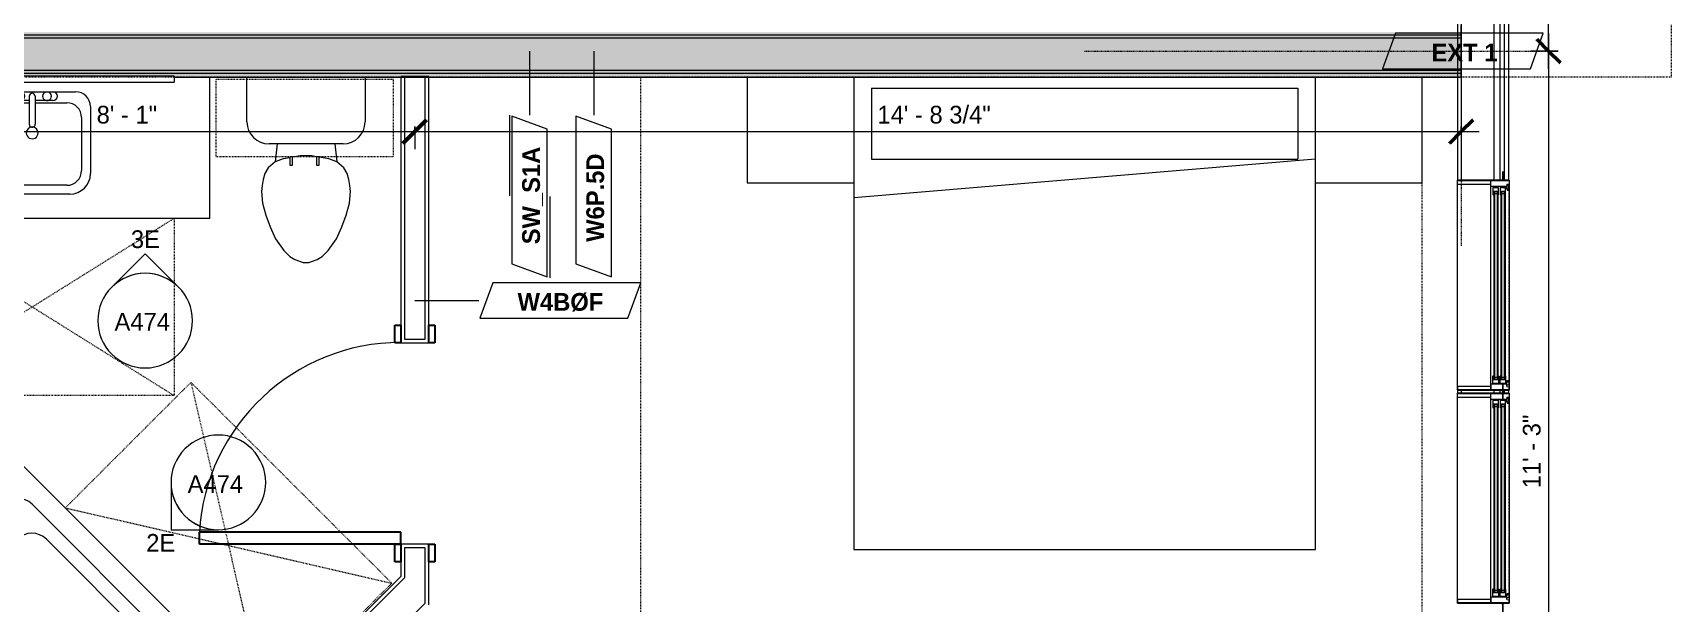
# Model space of a CAD drawing. Header units: inches. Extents: x -4010 to -1814, y 9846 to 12241.
# Drawn here: x -2346.1 to -2069.4, y 10322.4 to 10418.9 of the extents above; entities that cross this region are included whole.
import ezdxf

# ---------------------------------------------------------------- set-up
doc = ezdxf.new("R2010")
doc.units = ezdxf.units.IN
doc.header["$MEASUREMENT"] = 0
for name, pattern in [('Dash', [0.25, 0.125, -0.125]), ('Dash 3_32_', [0.1875, 0.09375, -0.09375]), ('Dash_2_', [0.25, 0.125, -0.125])]:
    doc.linetypes.add(name, pattern=pattern)
for name, color, linetype, lineweight in [('0-1', 7, 'Continuous', 5), ('0-2', 7, 'Continuous', 9), ('A-ANNO-DIMS', 211, 'Continuous', 9), ('A-ANNO-DIMS-32', 211, 'Continuous', 9), ('A-DETL-1', 90, 'Dash 3_32_', 18), ('A-DETL-GENF-HDLN-1', 7, 'Dash', 9), ('A-DETL-GENF-HDLN-2', 1, 'Continuous', 18), ('A-DOOR-3', 31, 'Continuous', 9), ('A-DOOR-4', 31, 'Continuous', 30), ('A-DOOR-FRAM-3', 31, 'Continuous', 30), ('A-GENM', 5, 'Continuous', 9), ('A-GENM-HDLN', 13, 'Dash', 9), ('A-GLAZ', 151, 'Continuous', 18), ('A-GLAZ-1', 10, 'Continuous', 30), ('A-GLAZ-2', 7, 'Continuous', 9), ('A-WALL', 113, 'Continuous', 18), ('A-WALL-1', 7, 'Continuous', 9), ('A-WALL-2', 250, 'Continuous', 18), ('A-WALL-3', 113, 'Continuous', 9), ('A-WALL-IDEN', 211, 'Continuous', 9), ('G-ANNO-SYMB-3', 111, 'Continuous', 9), ('G-ANNO-SYMB-4', 111, 'Dash_2_', 9), ('I-FURN', 30, 'Continuous', 9), ('I-FURN-HDLN', 30, 'Dash', 9), ('I-WALL-1', 21, 'Continuous', 18), ('I-WALL-2', 241, 'Continuous', 5), ('I-WALL-3', 7, 'Continuous', 9), ('P-SANR-FIXT', 6, 'Continuous', 9), ('Q-CASE', 31, 'Continuous', 9), ('Q-CASE-3', 31, 'Dash', 9)]:
    doc.layers.add(name, color=color, linetype=linetype, lineweight=lineweight)
doc.styles.add('Century Gothic', font='ufonts.com_century-gothic.ttf', dxfattribs={"height": 3})
doc.styles.add('Century Gothic_B_1', font='GOTHICB.TTF', dxfattribs={"height": 3})
doc.dimstyles.new('OD_1__HACK_2', dxfattribs={"dimscale": 12, "dimtxt": 3.132505, "dimasz": 0.333333, "dimexe": 0.25, "dimexo": 0.166667, "dimgap": 0.041667, "dimtad": 1, "dimdec": 4, "dimrnd": 0.0625, "dimzin": 3, "dimdsep": 46, "dimlunit": 4, "dimtxsty": 'Century Gothic', "dimblk1": 'OBLIQUE', "dimblk2": 'OBLIQUE', "dimsah": 1, "dimcen": 0.09, "dimdle": 0.25, "dimazin": 0, "dimtfac": 1, "dimtdec": 4, "dimtix": 1, "dimtmove": 0, "dimatfit": 3, "dimfxl": 1, "dimtvp": 1, "dimtfill": 1, "dimfrac": 2, "dimtolj": 1, "dimtzin": 0, "dimarcsym": 2})

# ---------------------------------------------------------------- blocks, each defined once
blk = doc.blocks.new('Window-Double_Hung-Marvin-Essential - ESDH3066 - 1st Floor-3090114-UNIT PLANS - 1ST FLOOR')
at = {"layer": 'A-DETL-GENF-HDLN-1'}
blk.add_line((16.1, -4.34), (-16.5, -4.34), dxfattribs=at)
at = {"layer": 'A-DETL-GENF-HDLN-2'}
for p, q in [((-17.13, 4.31), (-17.75, 4.31)), ((-17.13, -1.28), (-17.13, 4.31)), ((17.12, 4.31), (17.75, 4.31)), ((17.12, 4.31), (17.12, -1.28)), ((-16.72, -1.31), (-17.75, -1.31)), ((-17.75, -4.41), (-17.75, -1.31)), ((-16.72, -3.9), (-16.72, -1.31)), ((-16.56, -1.66), (-15.34, -1.66)), ((-16.56, -1.66), (-16.56, -2.59)), ((-15.34, -2.59), (-16.56, -2.59)), ((-15.28, -1.77), (-15.94, -1.77)), ((-15.94, -1.77), (-15.94, -2.49)), ((-15.94, -2.49), (-15.28, -2.49)), ((-15.84, -1.79), (-15.84, -2.48)), ((-15.54, -1.92), (-15.54, -2.35)), ((-15.34, -1.66), (-15.28, -1.72)), ((-15.34, -2.59), (-15.28, -2.53)), ((-15.28, -1.72), (-15.28, -1.77)), ((-15.28, -2.49), (-15.28, -2.53)), ((15.34, -1.66), (15.28, -1.72)), ((15.28, -1.72), (15.28, -1.77)), ((15.28, -1.77), (15.94, -1.77)), ((15.28, -2.49), (15.28, -2.53)), ((15.94, -2.49), (15.28, -2.49)), ((15.34, -2.59), (15.28, -2.53)), ((16.56, -1.66), (15.34, -1.66)), ((15.34, -2.59), (16.56, -2.59)), ((15.54, -1.92), (15.54, -2.35)), ((15.84, -1.79), (15.84, -2.48)), ((15.94, -1.77), (15.94, -2.49)), ((16.56, -1.66), (16.56, -2.59)), ((16.72, -3.9), (16.72, -1.31)), ((16.72, -1.31), (17.75, -1.31)), ((17.75, -4.41), (17.75, -1.31)), ((-19.25, -3.36), (-19.25, -3.31)), ((-19.25, -3.31), (-17.9, -3.31)), ((-17.75, -3.36), (-19.25, -3.36)), ((-17.9, -3.31), (-17.9, -3.2)), ((-17.9, -3.2), (-17.75, -3.2)), ((-17.75, -4.41), (-17.16, -4.41)), ((-17.08, -4), (-17.16, -4.41)), ((-17.08, -4), (-16.19, -4)), ((-16.85, -4.37), (-16.85, -4)), ((-16.3, -4.37), (-16.85, -4.37)), ((-16.38, -3.9), (-16.72, -3.9)), ((-16.56, -2.88), (-15.34, -2.88)), ((-16.56, -2.88), (-16.56, -3.81)), ((-15.34, -3.81), (-16.56, -3.81)), ((-16.38, -4), (-16.38, -3.9)), ((-16.18, -4.14), (-16.3, -4.14)), ((-16.3, -4.14), (-16.3, -4.37)), ((-16.19, -4), (-16.19, -4.09)), ((-16.19, -4.09), (-16.1, -4.09)), ((-16.18, -4.34), (-16.18, -4.14)), ((-16.18, -4.34), (-16.1, -4.34)), ((-16.1, -4.09), (-16.1, -4.34)), ((-15.28, -2.99), (-15.94, -2.99)), ((-15.94, -2.99), (-15.94, -3.71)), ((-15.94, -3.71), (-15.28, -3.71)), ((-15.84, -3.01), (-15.84, -3.7)), ((-15.54, -3.13), (-15.54, -3.57)), ((-15.34, -2.88), (-15.28, -2.94)), ((-15.34, -3.81), (-15.28, -3.75)), ((-15.28, -2.94), (-15.28, -2.99)), ((-15.28, -3.71), (-15.28, -3.75)), ((15.34, -2.88), (15.28, -2.94)), ((15.28, -2.94), (15.28, -2.99)), ((15.28, -2.99), (15.94, -2.99)), ((15.28, -3.71), (15.28, -3.75)), ((15.94, -3.71), (15.28, -3.71)), ((15.34, -3.81), (15.28, -3.75)), ((16.56, -2.88), (15.34, -2.88)), ((15.34, -3.81), (16.56, -3.81)), ((15.54, -3.13), (15.54, -3.57)), ((15.84, -3.01), (15.84, -3.7)), ((15.94, -2.99), (15.94, -3.71)), ((16.19, -4.09), (16.1, -4.09)), ((16.1, -4.09), (16.1, -4.34)), ((16.18, -4.34), (16.1, -4.34)), ((16.18, -4.34), (16.18, -4.14)), ((16.18, -4.14), (16.3, -4.14)), ((17.08, -4), (16.19, -4)), ((16.19, -4), (16.19, -4.09)), ((16.3, -4.14), (16.3, -4.37)), ((16.3, -4.37), (16.85, -4.37)), ((16.38, -4), (16.38, -3.9)), ((16.38, -3.9), (16.72, -3.9)), ((16.56, -2.88), (16.56, -3.81)), ((16.85, -4.37), (16.85, -4)), ((17.08, -4), (17.16, -4.41)), ((17.75, -4.41), (17.16, -4.41)), ((17.9, -3.2), (17.75, -3.2)), ((17.75, -3.36), (19.25, -3.36)), ((17.9, -3.31), (17.9, -3.2)), ((19.25, -3.31), (17.9, -3.31)), ((19.25, -3.36), (19.25, -3.31))]:
    blk.add_line(p, q, dxfattribs=at)
at = {"layer": 'A-GLAZ'}
for p, q in [((15.84, -1.79), (-15.84, -1.79)), ((15.84, -1.92), (-15.84, -1.92)), ((15.84, -2.35), (-15.84, -2.35)), ((15.84, -2.48), (-15.84, -2.48)), ((15.84, -3.01), (-15.84, -3.01)), ((15.84, -3.13), (-15.84, -3.13)), ((15.84, -3.57), (-15.84, -3.57)), ((15.84, -3.7), (-15.84, -3.7))]:
    blk.add_line(p, q, dxfattribs=at)
at = {"layer": 'A-GLAZ-1'}
for p, q in [((-17.75, -1.28), (-17.75, 4.31)), ((17.75, 4.31), (17.75, -1.28)), ((-17.75, -4.41), (-17.75, -1.31)), ((17.75, -1.31), (17.75, -4.41))]:
    blk.add_line(p, q, dxfattribs=at)
at = {"layer": 'A-GLAZ-2'}
for p, q in [((-17.75, 4.31), (17.75, 4.31)), ((-17.75, -1.31), (17.75, -1.31)), ((17.75, -4.41), (-17.75, -4.41))]:
    blk.add_line(p, q, dxfattribs=at)
blk = doc.blocks.new('CTR - 1st Phase - Shell_rvt-1-UNIT PLANS - 1ST FLOOR')
at = {"layer": 'A-WALL-1'}
for p, q in [((-2105.45, 10474.84), (-2105.45, 10393.94)), ((-2096.82, 10393.94), (-2096.82, 10474.84)), ((-2099.85, 10393.94), (-2099.82, 10393.94)), ((-2105.45, 10358.44), (-2105.45, 10357.94)), ((-2099.82, 10358.44), (-2099.85, 10358.44)), ((-2099.85, 10357.94), (-2099.82, 10357.94)), ((-2096.82, 10357.94), (-2096.82, 10358.44))]:
    blk.add_line(p, q, dxfattribs=at)
at = {"layer": 'A-WALL-2'}
for p, q in [((-2104.82, 10474.84), (-2104.82, 10393.94)), ((-2099.32, 10474.84), (-2099.32, 10393.94)), ((-2098.32, 10474.84), (-2098.32, 10393.94)), ((-2097.57, 10474.84), (-2097.57, 10393.94)), ((-2104.82, 10358.44), (-2104.82, 10357.94)), ((-2099.32, 10358.44), (-2099.32, 10357.94)), ((-2098.32, 10358.44), (-2098.32, 10357.94)), ((-2097.57, 10358.44), (-2097.57, 10357.94))]:
    blk.add_line(p, q, dxfattribs=at)
at = {"layer": '0-2', "rotation": 89.99999999999882}
for p in [(-2101.14, 10376.19), (-2101.14, 10340.19)]:
    blk.add_blockref('Window-Double_Hung-Marvin-Essential - ESDH3066 - 1st Floor-3090114-UNIT PLANS - 1ST FLOOR', p, dxfattribs=at)
blk = doc.blocks.new('CTR - 1st Phase - Common Walls_rvt-1-UNIT PLANS - 1ST FLOOR')
at = {"layer": 'I-WALL-1'}
blk.add_hatch(color=256, dxfattribs=at).paths.add_polyline_path([(-2438.62, 10411.35), (-2370.22, 10411.35), (-2370.22, 10411.54), (-2322.22, 10411.54), (-2322.22, 10411.35), (-2104.82, 10411.35), (-2104.82, 10411.98), (-2437.99, 10411.98)], flags=0)
at = {"layer": 'I-WALL-2'}
for points in [[(-2437.49, 10412.48), (-2104.82, 10412.48), (-2104.82, 10417.98), (-2437.25, 10417.98), (-2435.06, 10415.79), (-2438.37, 10412.48)], [(-2437.25, 10417.98), (-2104.82, 10417.98), (-2104.82, 10418.48), (-2437.75, 10418.48)], [(-2431.14, 10418.48), (-2104.82, 10418.48), (-2104.82, 10418.98), (-2437.54, 10418.98), (-2437.04, 10418.48), (-2436.16, 10418.48)], [(-2437.99, 10411.98), (-2104.82, 10411.98), (-2104.82, 10412.48), (-2438.37, 10412.48), (-2438.87, 10411.98)]]:
    blk.add_hatch(color=256, dxfattribs=at).paths.add_polyline_path(points, flags=0)
at = {"layer": 'A-WALL-2'}
for p, q in [((-2104.82, 10418.48), (-2436.16, 10418.48)), ((-2104.82, 10417.98), (-2435.66, 10417.98)), ((-2104.82, 10411.98), (-2437.99, 10411.98)), ((-2104.82, 10412.48), (-2437.49, 10412.48))]:
    blk.add_line(p, q, dxfattribs=at)
at = {"layer": 'I-WALL-3'}
for p, q in [((-2104.82, 10411.35), (-2104.82, 10420.23)), ((-2322.22, 10411.35), (-2104.82, 10411.35))]:
    blk.add_line(p, q, dxfattribs=at)
blk = doc.blocks.new('SWING - SINGLE - FLUSH - 2-10 x 6-8 - PRIVACY-3199405-UNIT PLANS - 1ST FLOOR')
at = {"layer": 'A-DOOR-3'}
blk.add_arc((17, -2.37), 34.07, 180, 266.6343, dxfattribs=at)
at = {"layer": 'A-DOOR-4'}
for p, q in [((15, -2.37), (15, -36.38)), ((17, -2.37), (15, -2.37)), ((17, -2.37), (17, -36.38)), ((17, -36.38), (15, -36.38))]:
    blk.add_line(p, q, dxfattribs=at)
at = {"layer": 'A-DOOR-FRAM-3'}
for p, q in [((-20, 2.38), (-20, 3.38)), ((-20, 3.38), (-17, 3.38)), ((-17, 3.38), (-17, 2.38)), ((17, 2.38), (17, 3.38)), ((17, 3.38), (20, 3.38)), ((20, 3.38), (20, 2.38)), ((-17, 2.38), (-20, 2.38)), ((20, 2.38), (17, 2.38)), ((-20, -2.37), (-17, -2.37)), ((-20, -3.37), (-20, -2.37)), ((-17, -2.37), (-17, -3.37)), ((17, -2.37), (20, -2.37)), ((17, -3.37), (17, -2.37)), ((20, -2.37), (20, -3.37)), ((-17, -3.37), (-20, -3.37)), ((20, -3.37), (17, -3.37))]:
    blk.add_line(p, q, dxfattribs=at)
blk = doc.blocks.new('M_Sink Vanity-Square - 500 x 440mm-1372835-UNIT PLANS - 1ST FLOOR')
at = {"layer": 'P-SANR-FIXT'}
for p, q in [((-5.72, 10.23), (7.14, 10.23)), ((-5.22, 8.73), (6.46, 8.73)), ((-9.22, -4.59), (-9.22, 6.73)), ((-7.72, -2.72), (-7.72, 6.23)), ((8.96, 6.23), (8.96, -2.72)), ((10.46, 6.91), (10.46, -4.59)), ((0.12, -6.33), (0.12, -1.59)), ((1.12, -6.33), (1.12, -1.59)), ((0.12, -5.22), (-5.22, -5.22)), ((6.46, -5.22), (1.12, -5.22)), ((7.96, -7.09), (-6.72, -7.09)), ((-2.88, -5.59), (0.12, -5.59)), ((3.62, -7.09), (-2.88, -7.09)), ((1.12, -5.59), (3.62, -5.59))]:
    blk.add_line(p, q, dxfattribs=at)
for centre, radius, start, end in [((-5.72, 6.73), 3.5, 90, 180), ((-5.22, 6.23), 2.5, 90, 180), ((6.46, 6.23), 2.5, 360, 90), ((7.14, 6.91), 3.32, 360, 90), ((0.62, -0.13), 1, 360, 180), ((-5.22, -2.72), 2.5, 180, 270), ((0.62, -0.13), 1, 180, 0), ((0.62, -1.59), 0.5, 360, 180), ((6.46, -2.72), 2.5, 270, 360), ((-6.72, -4.59), 2.5, 180, 270), ((7.96, -4.59), 2.5, 270, 0), ((-2.88, -6.34), 0.75, 90, 270), ((-1.88, -6.34), 0.75, 360, 180), ((-1.88, -6.34), 0.75, 180, 0), ((0.62, -6.33), 0.5, 180, 0), ((2.62, -6.34), 0.75, 0, 180), ((2.62, -6.34), 0.75, 180, 0), ((3.62, -6.34), 0.75, 270, 90)]:
    blk.add_arc(centre, radius, start, end, dxfattribs=at)
blk = doc.blocks.new('Bath Vanity - Bath Vanity 60_-3668790-UNIT PLANS - 1ST FLOOR')
at = {"layer": 'Q-CASE'}
for p, q in [((30.74, 24), (-29.26, 24)), ((-29.26, 24), (-29.26, 0.19))]:
    blk.add_line(p, q, dxfattribs=at)
blk = doc.blocks.new('Toilet-Domestic-3D - Toilet-Domestic-3D-V110-UNIT PLANS - 1ST FLOOR')
at = {"layer": 'P-SANR-FIXT'}
for p, q in [((-9.98, 11.75), (-9.98, 19.29)), ((9.98, 19.29), (9.98, 11.75)), ((6.25, 8.02), (-6.25, 8.02)), ((-4.86, 8.02), (-5.21, 5)), ((-2.75, 5.69), (-3.84, 5.5)), ((-1, 6), (-2.26, 5.78)), ((1, 6), (-1, 6)), ((1.75, 5.87), (1, 6)), ((3.84, 5.5), (2.24, 5.78)), ((4.86, 8.02), (5.21, 5)), ((-6.97, 3), (-7.24, 2)), ((-6.4, 4), (-6.97, 3)), ((-5.21, 5), (-6.4, 4)), ((-3.84, 5.5), (-5.21, 5)), ((5.21, 5), (3.84, 5.5)), ((6.4, 4), (5.21, 5)), ((6.97, 3), (6.4, 4)), ((7.24, 2), (6.97, 3)), ((-7.41, 1), (-7.5, 0)), ((-7.5, 0), (-7.33, -1.99)), ((-7.24, 2), (-7.41, 1)), ((7.41, 1), (7.24, 2)), ((7.33, -1.99), (7.5, 0)), ((7.5, 0), (7.41, 1)), ((-7.33, -1.99), (-6.79, -4)), ((6.79, -4), (7.33, -1.99)), ((-6.79, -4), (-6.06, -6)), ((6.06, -6), (6.79, -4)), ((-6.06, -6), (-5.13, -8)), ((-5.13, -8), (-3.74, -10)), ((3.74, -10), (5.13, -8)), ((5.13, -8), (6.06, -6)), ((-3.74, -10), (-2.74, -11)), ((-2.74, -11), (-1.87, -11.5)), ((1.87, -11.5), (2.74, -11)), ((2.74, -11), (3.74, -10)), ((-1.87, -11.5), (-0.5, -12)), ((-0.5, -12), (0.5, -12)), ((0.5, -12), (1.87, -11.5))]:
    blk.add_line(p, q, dxfattribs=at)
for centre, start, end in [((-6.25, 11.75), 180, 270), ((6.25, 11.75), 270, 360)]:
    blk.add_arc(centre, 3.73, start, end, dxfattribs=at)
blk = doc.blocks.new('300 Series Wall Hung Cabinet_326 - 30_-2909952-UNIT PLANS - 1ST FLOOR')
at = {"layer": 'Q-CASE'}
for p, q in [((-2.5, -13.19), (-2.01, -13.19)), ((-2.5, -13.19), (-2.5, -14.69)), ((-2.01, -14.69), (-2.01, -13.19)), ((2, -13.19), (2.49, -13.19)), ((2, -13.19), (2, -14.69)), ((2.49, -14.69), (2.49, -13.19)), ((-2.5, -14.69), (-2.01, -14.69)), ((2, -14.69), (2.49, -14.69))]:
    blk.add_line(p, q, dxfattribs=at)
at = {"layer": 'Q-CASE-3'}
for p, q in [((15, -0.19), (-15, -0.19)), ((-15, -0.19), (-15, -13.19)), ((15, -13.19), (15, -0.19)), ((-15, -13.19), (15, -13.19))]:
    blk.add_line(p, q, dxfattribs=at)
blk = doc.blocks.new('BATHROOM MIRROR - BATHROOM MIRROR 48_-3124766-UNIT PLANS - 1ST FLOOR')
at = {"layer": 'Q-CASE'}
for p, q in [((24.74, 24), (-23.26, 24)), ((-23.26, 23), (-23.26, 24)), ((-23.26, 23), (24.74, 23)), ((24.74, 24), (24.74, 23))]:
    blk.add_line(p, q, dxfattribs=at)
blk = doc.blocks.new('CTS6032CP - CTS6032CP-3806650-UNIT PLANS - 1ST FLOOR')
at = {"layer": 'P-SANR-FIXT'}
for p, q in [((0.12, 33), (0, 33)), ((0, 0), (0, 33)), ((0.12, 0.12), (0.12, 33)), ((0.12, 32), (1.25, 32)), ((58.75, 32), (1.25, 32)), ((1.25, 4.25), (1.25, 32)), ((58.75, 32), (59.88, 32)), ((58.75, 32), (58.75, 4.31)), ((60, 33), (59.88, 33)), ((59.88, 33), (59.88, 0.12)), ((60, 33), (60, 0)), ((7.6, 28.46), (53.48, 28.46)), ((4.1, 7.77), (4.1, 24.96)), ((52.5, 26), (13.5, 26)), ((56.98, 24.96), (56.98, 7.77)), ((10, 22.5), (10, 8.75)), ((56, 8.75), (56, 22.5)), ((4.31, 4.25), (1.25, 8.02)), ((58.75, 7.23), (55.94, 4.25)), ((4.25, 1.25), (1.25, 4.25)), ((22.5, 4.25), (4.31, 4.25)), ((53.48, 4.27), (7.6, 4.27)), ((13.5, 5.25), (52.5, 5.25)), ((22.5, 1.25), (22.5, 4.25)), ((37.5, 3.25), (22.5, 3.25)), ((37.5, 4.25), (37.5, 1.25)), ((55.94, 4.25), (37.5, 4.25)), ((58.75, 4.31), (55.69, 1.25)), ((60, 0), (0, 0)), ((59.88, 0.12), (0.12, 0.12)), ((55.69, 1.25), (4.25, 1.25)), ((22.5, 2.25), (37.5, 2.25))]:
    blk.add_line(p, q, dxfattribs=at)
for centre, radius, start, end in [((7.6, 24.96), 3.5, 90, 180), ((53.48, 24.96), 3.5, 360, 90), ((13.5, 22.5), 3.5, 90, 180), ((52.5, 22.5), 3.5, 360, 90), ((52, 16.25), 1.63, 0, 180), ((52, 16.25), 1.63, 180, 360), ((13.5, 8.75), 3.5, 180, 270), ((52.5, 8.75), 3.5, 270, 0), ((7.6, 7.77), 3.5, 180, 270), ((53.48, 7.77), 3.5, 270, 0)]:
    blk.add_arc(centre, radius, start, end, dxfattribs=at)
blk = doc.blocks.new('ADA Clearances - 30_x48_-V111-UNIT PLANS - 1ST FLOOR')
at = {"layer": 'A-GENM-HDLN'}
for p, q in [((-15, 24), (15, -24)), ((-15, 24), (15, 24)), ((15, 24), (-14.92, -23.87)), ((15, 24), (15, -24)), ((15, -24), (-14, -24))]:
    blk.add_line(p, q, dxfattribs=at)
blk = doc.blocks.new('Bed-Standard - King 78_ x 80_-V121-UNIT PLANS - 1ST FLOOR')
at = {"layer": 'I-FURN'}
for p, q in [((-28.31, 38.02), (-28.31, -41.8)), ((-25.31, 36.2), (-25.31, 24.2)), ((-25.31, 36.2), (46.69, 36.2)), ((46.69, 36.2), (46.69, 24.2)), ((49.69, -41.8), (49.69, 38.02)), ((49.69, 24.2), (-28.31, 17.63)), ((-25.31, 24.2), (46.69, 24.2)), ((-28.31, -41.8), (49.69, -41.8))]:
    blk.add_line(p, q, dxfattribs=at)
at = {"layer": 'I-FURN-HDLN'}
for p, q in [((-64.31, 38.02), (-64.31, -77.8)), ((67.69, -77.8), (67.69, 38.02)), ((-64.31, -77.8), (73.69, -77.8))]:
    blk.add_line(p, q, dxfattribs=at)
blk = doc.blocks.new('Table-Night Stand - 18_ x 18_ x 24_-V123-UNIT PLANS - 1ST FLOOR')
at = {"layer": 'I-FURN'}
for p, q in [((18.15, 0), (18.15, 17.81)), ((0.15, 0), (18.15, 0))]:
    blk.add_line(p, q, dxfattribs=at)
blk = doc.blocks.new('Table-Night Stand - 18_ x 18_ x 24_-V120-UNIT PLANS - 1ST FLOOR')
at = {"layer": 'I-FURN'}
for p, q in [((0.15, 17.81), (0.15, 0)), ((0.15, 0), (18.15, 0))]:
    blk.add_line(p, q, dxfattribs=at)
blk = doc.blocks.new('ADA Clearances - 30_x48_-V157-UNIT PLANS - 1ST FLOOR')
at = {"layer": 'A-GENM-HDLN'}
for p, q in [((15, 24), (-15, -24)), ((-15, 24), (15, -24)), ((-15, -24), (-15, 24)), ((-15, 24), (15, 24)), ((15, -24), (-15, -24))]:
    blk.add_line(p, q, dxfattribs=at)
blk = doc.blocks.new('Elevation - Filled Arrow-152140-UNIT PLANS - 1ST FLOOR')
at = {"layer": 'G-ANNO-SYMB-3'}
for start, end in [(360, 180), (180, 360)]:
    blk.add_arc((0, 0), 0.25, start, end, dxfattribs=at)
blk = doc.blocks.new('Elevation - Filled Arrow-151867-UNIT PLANS - 1ST FLOOR')
at = {"layer": 'G-ANNO-SYMB-3'}
for p, q in [((0, 0.3536), (-0.1768, 0.1768)), ((0.1768, 0.1768), (0, 0.3536))]:
    blk.add_line(p, q, dxfattribs=at)
blk.add_arc((0, 0), 0.25, 45, 135, dxfattribs=at)
blk = doc.blocks.new('DIMBLOCK80-UNIT PLANS - 1ST FLOOR')
at = {"layer": 'A-ANNO-DIMS-32'}
for p, q in [((-2373.33, 10326.2), (-2386.54, 10312.99)), ((-2384.42, 10315.11), (-2373.33, 10326.2)), ((-2335.63, 10266.32), (-2384.42, 10315.11)), ((-2329.84, 10276.35), (-2339.88, 10266.32)), ((-2337.75, 10268.44), (-2329.84, 10276.35))]:
    blk.add_line(p, q, dxfattribs=at)
at = {"layer": 'A-ANNO-DIMS-32', "lineweight": 50}
for p, q in [((-2384.42, 10315.11), (-2387.25, 10315.11)), ((-2384.42, 10315.11), (-2381.59, 10315.11)), ((-2337.75, 10268.44), (-2340.58, 10268.44)), ((-2337.75, 10268.44), (-2334.93, 10268.44))]:
    blk.add_line(p, q, dxfattribs=at)
at = {"layer": 'A-ANNO-DIMS-32', "color": 0, "insert": (-2361.73, 10298.55), "char_height": 3, "width": 12.5897, "attachment_point": 1, "rotation": 315, "line_spacing_factor": 0.984502, "style": 'Century Gothic', "bg_fill": 3, "box_fill_scale": 1.25, "bg_fill_color": 256, "bg_fill_true_color": 13158600, "bg_fill_transparency": 0}
blk.add_mtext('5\' - 6"', dxfattribs=at)
blk = doc.blocks.new('_Oblique')
at = {"color": 0, "linetype": 'ByBlock', "lineweight": -2}
blk.add_line((-0.5, -0.5), (0.5, 0.5), dxfattribs=at)
blk = doc.blocks.new('DIMBLOCK132-UNIT PLANS - 1ST FLOOR')
at = {"layer": 'A-ANNO-DIMS-32', "lineweight": 50}
for p, q in [((-2090.09, 10415.79), (-2092.09, 10417.79)), ((-2090.09, 10415.79), (-2088.09, 10413.79)), ((-2090.09, 10280.79), (-2092.09, 10282.79)), ((-2090.09, 10280.79), (-2088.09, 10278.79))]:
    blk.add_line(p, q, dxfattribs=at)
at = {"layer": 'A-ANNO-DIMS-32'}
for p, q in [((-2090.09, 10418.79), (-2090.09, 10280.79)), ((-2088.45, 10415.79), (-2093.09, 10415.79)), ((-2090.09, 10415.79), (-2088.45, 10415.79)), ((-2102.82, 10280.79), (-2087.09, 10280.79)), ((-2090.09, 10280.79), (-2102.82, 10280.79))]:
    blk.add_line(p, q, dxfattribs=at)
at = {"layer": 'A-ANNO-DIMS-32', "color": 0, "insert": (-2094.43, 10341.88), "char_height": 3, "width": 15.394, "attachment_point": 1, "rotation": 90, "line_spacing_factor": 0.984502, "style": 'Century Gothic', "bg_fill": 3, "box_fill_scale": 1.25, "bg_fill_color": 256, "bg_fill_true_color": 13158600, "bg_fill_transparency": 0}
blk.add_mtext('11\' - 3"', dxfattribs=at)
blk = doc.blocks.new('DIMBLOCK138-UNIT PLANS - 1ST FLOOR')
at = {"layer": 'A-ANNO-DIMS-32', "lineweight": 50}
for p, q in [((-2378.6, 10402.19), (-2376.6, 10404.19)), ((-2281.6, 10402.19), (-2279.6, 10404.19)), ((-2378.6, 10402.19), (-2380.6, 10400.19)), ((-2281.6, 10402.19), (-2283.6, 10400.19))]:
    blk.add_line(p, q, dxfattribs=at)
at = {"layer": 'A-ANNO-DIMS-32'}
for p, q in [((-2381.6, 10402.19), (-2281.6, 10402.19)), ((-2378.6, 10403.02), (-2378.6, 10399.19)), ((-2378.6, 10402.19), (-2378.6, 10403.02)), ((-2281.6, 10403.02), (-2281.6, 10399.19)), ((-2281.6, 10402.19), (-2281.6, 10403.02))]:
    blk.add_line(p, q, dxfattribs=at)
at = {"layer": 'A-ANNO-DIMS-32', "color": 0, "insert": (-2335.34, 10406.54), "char_height": 3, "width": 12.5897, "attachment_point": 1, "line_spacing_factor": 0.984502, "style": 'Century Gothic', "bg_fill": 3, "box_fill_scale": 1.25, "bg_fill_color": 256, "bg_fill_true_color": 13158600, "bg_fill_transparency": 0}
blk.add_mtext('8\' - 1"', dxfattribs=at)
blk = doc.blocks.new('DIMBLOCK139-UNIT PLANS - 1ST FLOOR')
at = {"layer": 'A-ANNO-DIMS-32', "lineweight": 50}
for p, q in [((-2281.6, 10402.19), (-2279.6, 10404.19)), ((-2104.82, 10402.19), (-2102.82, 10404.19)), ((-2281.6, 10402.19), (-2283.6, 10400.19)), ((-2104.82, 10402.19), (-2106.82, 10400.19))]:
    blk.add_line(p, q, dxfattribs=at)
at = {"layer": 'A-ANNO-DIMS-32'}
for p, q in [((-2281.6, 10403.02), (-2281.6, 10399.19)), ((-2281.6, 10402.19), (-2281.6, 10403.02)), ((-2281.6, 10402.19), (-2101.82, 10402.19)), ((-2104.82, 10403.02), (-2104.82, 10399.19)), ((-2104.82, 10402.19), (-2104.82, 10403.02))]:
    blk.add_line(p, q, dxfattribs=at)
at = {"layer": 'A-ANNO-DIMS-32', "color": 0, "insert": (-2203.45, 10406.54), "char_height": 3, "width": 24.5827, "attachment_point": 1, "line_spacing_factor": 0.984502, "style": 'Century Gothic', "bg_fill": 3, "box_fill_scale": 1.25, "bg_fill_color": 256, "bg_fill_true_color": 13158600, "bg_fill_transparency": 0}
blk.add_mtext('14\' - 8 3/4"', dxfattribs=at)
blk = doc.blocks.new('DIMBLOCK142-UNIT PLANS - 1ST FLOOR')
at = {"layer": 'A-ANNO-DIMS-32'}
for p, q in [((-2102.82, 10550.79), (-2087.09, 10550.79)), ((-2090.09, 10550.79), (-2102.82, 10550.79)), ((-2090.09, 10412.79), (-2090.09, 10550.79)), ((-2088.45, 10415.79), (-2093.09, 10415.79)), ((-2090.09, 10415.79), (-2088.45, 10415.79))]:
    blk.add_line(p, q, dxfattribs=at)
at = {"layer": 'A-ANNO-DIMS-32', "lineweight": 50}
for p, q in [((-2090.09, 10550.79), (-2092.09, 10552.79)), ((-2090.09, 10550.79), (-2088.09, 10548.79)), ((-2090.09, 10415.79), (-2092.09, 10417.79)), ((-2090.09, 10415.79), (-2088.09, 10413.79))]:
    blk.add_line(p, q, dxfattribs=at)
at = {"layer": 'A-ANNO-DIMS-32', "color": 0, "insert": (-2094.43, 10476.88), "char_height": 3, "width": 15.394, "attachment_point": 1, "rotation": 90, "line_spacing_factor": 0.984502, "style": 'Century Gothic', "bg_fill": 3, "box_fill_scale": 1.25, "bg_fill_color": 256, "bg_fill_true_color": 13158600, "bg_fill_transparency": 0}
blk.add_mtext('11\' - 3"', dxfattribs=at)
blk = doc.blocks.new('Wall Tag - Shear Wall-3956451-UNIT PLANS - 1ST FLOOR')
at = {"layer": 'A-WALL-IDEN'}
for p, q in [((-0.3561, 0.0937), (-0.4244, -0.0937)), ((0.4244, 0.0937), (-0.3561, 0.0937)), ((0.4291, 0.1068), (0.0033, 0.1068)), ((0.3561, -0.0937), (0.4244, 0.0937)), ((0, -0.1068), (-0.4291, -0.1068)), ((-0.4244, -0.0937), (0.3561, -0.0937))]:
    blk.add_line(p, q, dxfattribs=at)
blk = doc.blocks.new('Wall Tag - Arch Wall-3956453-UNIT PLANS - 1ST FLOOR')
at = {"layer": 'A-WALL-IDEN'}
for p, q in [((-0.3561, 0.0937), (-0.4244, -0.0937)), ((0.4244, 0.0937), (-0.3561, 0.0937)), ((0.3561, -0.0937), (0.4244, 0.0937)), ((-0.4244, -0.0937), (0.3561, -0.0937))]:
    blk.add_line(p, q, dxfattribs=at)

msp = doc.modelspace()

# ---------------------------------------------------------------- block references
at = {"layer": '0-1'}
msp.add_blockref('CTR - 1st Phase - Shell_rvt-1-UNIT PLANS - 1ST FLOOR', (0, 0), dxfattribs=at)

# ---------------------------------------------------------------- next in the draw order: linework, layer by layer
at = {"layer": 'A-DETL-1'}
for p, q in [((-2168.44874, 10415.7894), (-2090.44874, 10415.7894)), ((-2168.44874, 10415.7894), (-2090.44874, 10415.7894)), ((-2104.82374, 10406.78575), (-2104.82374, 10382.78575))]:
    msp.add_line(p, q, dxfattribs=at)
at = {"layer": 'A-WALL'}
for p, q in [((-2283.34569, 10411.46386), (-2283.34569, 10367.08886)), ((-2279.84569, 10367.08886), (-2279.84569, 10411.46386)), ((-2283.34569, 10367.08886), (-2279.84569, 10367.08886)), ((-2283.34569, 10331.83886), (-2283.34569, 10326.73631)), ((-2279.84569, 10331.83886), (-2283.34569, 10331.83886)), ((-2279.84569, 10322.45813), (-2279.84569, 10331.83886)), ((-2283.34569, 10326.73631), (-2329.13753, 10280.94447)), ((-2279.84569, 10322.45813), (-2325.24844, 10277.05538))]:
    msp.add_line(p, q, dxfattribs=at)
at = {"layer": 'A-WALL-3'}
for p, q in [((-2283.97069, 10411.46386), (-2283.97069, 10366.46386)), ((-2279.22069, 10411.46386), (-2283.97069, 10411.46386)), ((-2279.22069, 10366.46386), (-2279.22069, 10411.46386)), ((-2283.97069, 10366.46386), (-2279.22069, 10366.46386)), ((-2283.97069, 10332.46386), (-2283.97069, 10326.99519)), ((-2279.22069, 10332.46386), (-2283.97069, 10332.46386)), ((-2279.22069, 10322.19925), (-2279.22069, 10332.46386)), ((-2283.97069, 10326.99519), (-2329.13753, 10281.82835))]:
    msp.add_line(p, q, dxfattribs=at)
at = {"layer": 'A-WALL-IDEN'}
msp.add_line((-2281.59569, 10373.63919), (-2270.75253, 10373.63919), dxfattribs=at)
at = {"layer": 'G-ANNO-SYMB-4'}
for p, q in [((-2069.36124, 10851.74295), (-2069.36124, 10411.3519)), ((-2069.36124, 10411.3519), (-2439.28702, 10411.3519))]:
    msp.add_line(p, q, dxfattribs=at)

# ---------------------------------------------------------------- next in the draw order: block references
at = {"layer": '0-1'}
msp.add_blockref('CTR - 1st Phase - Common Walls_rvt-1-UNIT PLANS - 1ST FLOOR', (0, 0), dxfattribs=at)
at = {"layer": 'A-DOOR-3', "rotation": 269.9999999999487}
msp.add_blockref('SWING - SINGLE - FLUSH - 2-10 x 6-8 - PRIVACY-3199405-UNIT PLANS - 1ST FLOOR', (-2281.59569, 10349.46386), dxfattribs=at)
at = {"layer": 'A-GENM'}
for name, p, rotation in [('ADA Clearances - 30_x48_-V157-UNIT PLANS - 1ST FLOOR', (-2346.22069, 10372.5394), 89.99999999982086), ('ADA Clearances - 30_x48_-V111-UNIT PLANS - 1ST FLOOR', (-2313.05085, 10332.20971), 44.99999999991157)]:
    msp.add_blockref(name, p, dxfattribs=dict(at, rotation=rotation))
at = {"layer": 'A-WALL-IDEN', "xscale": 31.99999999999999, "yscale": 31.99999999999999, "zscale": 31.99999999999999}
msp.add_blockref('Wall Tag - Arch Wall-3956453-UNIT PLANS - 1ST FLOOR', (-2257.02083, 10373.63919), dxfattribs=at)
at = {"layer": 'G-ANNO-SYMB-3', "xscale": 31.99999999999999, "yscale": 31.99999999999999, "zscale": 31.99999999999999}
for name in ['Elevation - Filled Arrow-151867-UNIT PLANS - 1ST FLOOR', 'Elevation - Filled Arrow-152140-UNIT PLANS - 1ST FLOOR']:
    msp.add_blockref(name, (-2327.14099, 10370.22136), dxfattribs=at)
at = {"layer": 'G-ANNO-SYMB-3', "xscale": 31.99999999999998, "yscale": 31.99999999999998, "zscale": 31.99999999999998}
for name, rotation in [('Elevation - Filled Arrow-152140-UNIT PLANS - 1ST FLOOR', 44.99999999998364), ('Elevation - Filled Arrow-151867-UNIT PLANS - 1ST FLOOR', 134.9999999999836)]:
    msp.add_blockref(name, (-2314.77507, 10342.87378), dxfattribs=dict(at, rotation=rotation))
at = {"layer": 'I-FURN'}
for name, p in [('Bed-Standard - King 78_ x 80_-V121-UNIT PLANS - 1ST FLOOR', (-2179.13726, 10373.33448)), ('Table-Night Stand - 18_ x 18_ x 24_-V120-UNIT PLANS - 1ST FLOOR', (-2225.59573, 10393.5394)), ('Table-Night Stand - 18_ x 18_ x 24_-V123-UNIT PLANS - 1ST FLOOR', (-2129.59573, 10393.5394))]:
    msp.add_blockref(name, p, dxfattribs=at)
at = {"layer": 'P-SANR-FIXT'}
msp.add_blockref('Toilet-Domestic-3D - Toilet-Domestic-3D-V110-UNIT PLANS - 1ST FLOOR', (-2299.97069, 10392.06317), dxfattribs=at)
for name, p, rotation in [('M_Sink Vanity-Square - 500 x 440mm-1372835-UNIT PLANS - 1ST FLOOR', (-2345.603, 10401.82206), 180), ('CTS6032CP - CTS6032CP-3806650-UNIT PLANS - 1ST FLOOR', (-2371.74071, 10324.43154), 314.9999999997807)]:
    msp.add_blockref(name, p, dxfattribs=dict(at, rotation=rotation))
at = {"layer": 'Q-CASE', "rotation": 180}
msp.add_blockref('Bath Vanity - Bath Vanity 60_-3668790-UNIT PLANS - 1ST FLOOR', (-2345.48298, 10411.5394), dxfattribs=at)
at = {"layer": 'Q-CASE'}
for name, p in [('BATHROOM MIRROR - BATHROOM MIRROR 48_-3124766-UNIT PLANS - 1ST FLOOR', (-2346.95839, 10387.5394)), ('300 Series Wall Hung Cabinet_326 - 30_-2909952-UNIT PLANS - 1ST FLOOR', (-2300.22069, 10411.1644))]:
    msp.add_blockref(name, p, dxfattribs=at)

# ---------------------------------------------------------------- next in the draw order: texts
at = {"layer": 'A-WALL-IDEN', "insert": (-2264.23675, 10374.88672), "char_height": 3, "width": 17.372, "attachment_point": 1, "style": 'Century Gothic_B_1'}
msp.add_mtext('W4BØF', dxfattribs=at)
at = {"layer": 'G-ANNO-SYMB-3', "char_height": 3, "attachment_point": 1, "style": 'Century Gothic'}
for s, insert, width in [('3E', (-2329.55533, 10385.48671), 5.555), ('A474', (-2332.31693, 10371.52778), 12.221), ('A474', (-2319.96429, 10344.09809), 12.221), ('2E', (-2326.96821, 10334.15762), 5.555)]:
    msp.add_mtext(s, dxfattribs=dict(at, insert=insert, width=width))

# ---------------------------------------------------------------- next in the draw order: dimensions: what is measured, and where the dimension line sits
at = {"layer": 'A-ANNO-DIMS'}
for base, p1, p2, angle, override, picture, middle in [((-2090.0853, 10280.7894), (-2090.44874, 10415.7894), (-2104.82374, 10280.7894), 90, {"dimpost": '<>', "dimfxl": 135.763178}, 'DIMBLOCK132-UNIT PLANS - 1ST FLOOR', (-2092.16076, 10348.2894)), ((-2384.42333, 10315.10768), (-2328.43042, 10277.76249), (-2371.91464, 10327.61636), 315, {"dimpost": '<>', "dimfxl": 66.153505}, 'DIMBLOCK80-UNIT PLANS - 1ST FLOOR', (-2359.62123, 10293.24072))]:
    dim = msp.add_linear_dim(base=base, p1=p1, p2=p2, angle=angle, dimstyle='OD_1__HACK_2', override=override, dxfattribs=at)
    dim.commit()
    dim.dimension.update_dxf_attribs({"geometry": picture, "text_midpoint": middle})
dim = msp.add_linear_dim(base=(-2281.59569, 10402.19088), p1=(-2378.59569, 10405.01931), p2=(-2281.59569, 10405.01931), dimstyle='OD_1__HACK_2', override={"dimpost": '<>', "dimfxl": 97}, dxfattribs=at)
dim.commit()
dim.dimension.update_dxf_attribs({"geometry": 'DIMBLOCK138-UNIT PLANS - 1ST FLOOR', "text_midpoint": (-2330.09569, 10404.26634)})

# ---------------------------------------------------------------- next in the draw order: dimensions: what is measured, and where the dimension line sits
dim = msp.add_linear_dim(base=(-2090.0853, 10550.7894), p1=(-2090.44874, 10415.7894), p2=(-2104.82374, 10550.7894), angle=90, dimstyle='OD_1__HACK_2', override={"dimpost": '<>', "dimfxl": 135.763178}, dxfattribs=at)
dim.commit()
dim.dimension.update_dxf_attribs({"geometry": 'DIMBLOCK142-UNIT PLANS - 1ST FLOOR', "text_midpoint": (-2092.16076, 10483.2894)})
dim = msp.add_linear_dim(base=(-2104.823737, 10402.19088), p1=(-2281.595688, 10405.019307), p2=(-2104.823737, 10405.019307), dimstyle='OD_1__HACK_2', override={"dimpost": '<>', "dimfxl": 176.771952}, dxfattribs=at)
dim.commit()
dim.dimension.update_dxf_attribs({"geometry": 'DIMBLOCK139-UNIT PLANS - 1ST FLOOR', "text_midpoint": (-2193.209712, 10404.432552)})

# ---------------------------------------------------------------- next in the draw order: linework, layer by layer
at = {"layer": 'A-WALL-IDEN'}
for p, q in [((-2262.20669, 10415.7894), (-2262.20669, 10404.94624)), ((-2251.37161, 10415.7894), (-2251.37161, 10404.94624))]:
    msp.add_line(p, q, dxfattribs=at)

# ---------------------------------------------------------------- next in the draw order: block references
at = {"layer": 'A-WALL-IDEN', "xscale": 31.99999999999999, "yscale": 31.99999999999999, "zscale": 31.99999999999999}
msp.add_blockref('Wall Tag - Arch Wall-3956453-UNIT PLANS - 1ST FLOOR', (-2104.55425, 10415.7894), dxfattribs=at)
at = {"layer": 'A-WALL-IDEN', "xscale": 31.99999999999999, "yscale": 31.99999999999999, "zscale": 31.99999999999999, "rotation": 89.99999999999991}
for name, p in [('Wall Tag - Shear Wall-3956451-UNIT PLANS - 1ST FLOOR', (-2262.20669, 10391.21454)), ('Wall Tag - Arch Wall-3956453-UNIT PLANS - 1ST FLOOR', (-2251.37161, 10391.21454))]:
    msp.add_blockref(name, p, dxfattribs=at)

# ---------------------------------------------------------------- next in the draw order: texts
at = {"layer": 'A-WALL-IDEN', "insert": (-2109.85521, 10417.03693), "char_height": 3, "width": 12.726, "attachment_point": 1, "style": 'Century Gothic_B_1'}
msp.add_mtext('EXT 1', dxfattribs=at)
at = {"layer": 'A-WALL-IDEN', "char_height": 3, "attachment_point": 1, "rotation": 90, "style": 'Century Gothic_B_1'}
for s, insert, width in [('SW_S1A', (-2263.45422, 10383.12302), 19.493), ('W6P.5D', (-2252.61914, 10383.53877), 18.483)]:
    msp.add_mtext(s, dxfattribs=dict(at, insert=insert, width=width))

doc.saveas('drawing.dxf')
